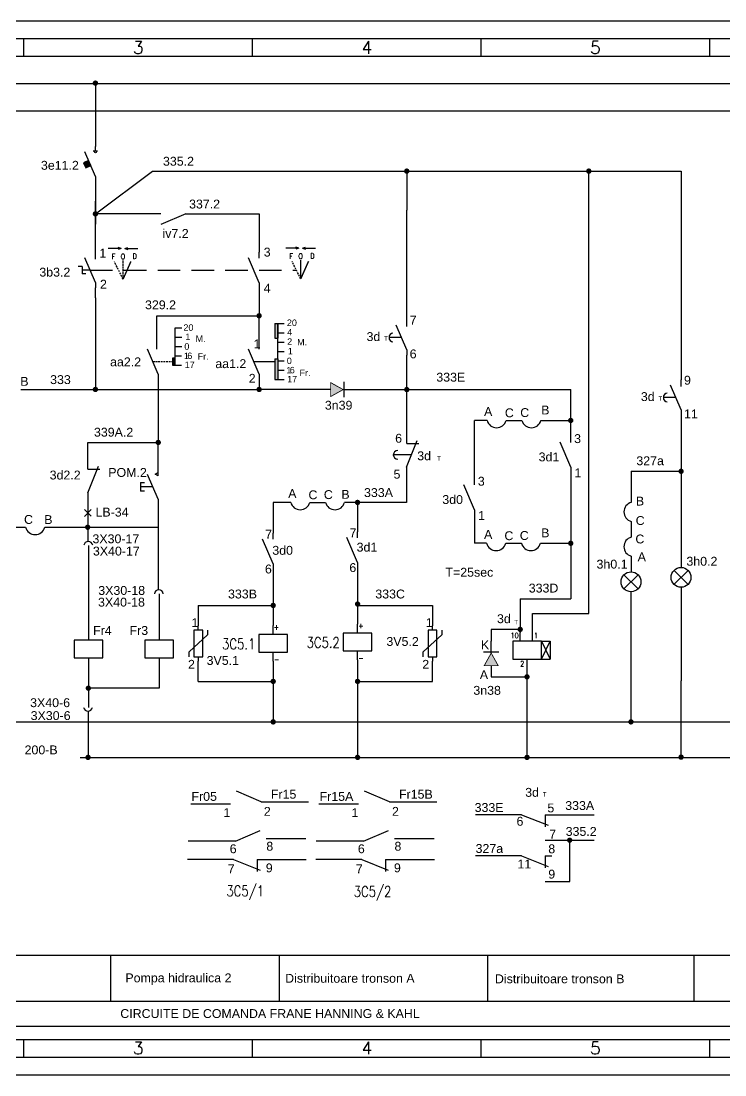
# Model space of a CAD drawing. Header units: millimetres. Extents: x 2595 to 3646, y 1354 to 1651.
# Drawn here: x 2733.3 to 2931.7, y 1354.2 to 1651.2 of the extents above; entities that cross this region are included whole.
import ezdxf
from ezdxf.enums import TextEntityAlignment as Align

# ---------------------------------------------------------------- set-up
doc = ezdxf.new("R2010")
doc.units = ezdxf.units.MM
doc.linetypes.add('DASHED', pattern=[0.75, 0.5, -0.25])
doc.linetypes.add('DASHED2', pattern=[9.525, 6.35, -3.175])
doc.styles.add('ISO', font='SIMPLEX.shx')
doc.styles.add('ROMANS', font='ROMANS.shx', dxfattribs={"width": 0.8})
doc.styles.get("Standard").update_dxf_attribs({"font": 'arial.ttf'})

# ---------------------------------------------------------------- blocks, each defined once
blk = doc.blocks.new('5A4')
at = {"color": 70}
for p, q in [((-912.14, 287), (-912.14, 292)), ((-847.71, 287), (-847.71, 292)), ((-783.28, 287), (-783.28, 292)), ((-718.85, 287), (-718.85, 292)), ((-912.14, 5), (-912.14, 10)), ((-847.71, 5), (-847.71, 10)), ((-783.28, 5), (-783.28, 10)), ((-718.85, 5), (-718.85, 10))]:
    blk.add_line(p, q, dxfattribs=at)
at = {"color": 240}
for points in [[(0, 0), (0, 297), (-1051, 297), (-1051, 0)], [(-5, 5), (-5, 292), (-1046, 292), (-1046, 5)]]:
    blk.add_lwpolyline(points, close=True, dxfattribs=at)
at = {"color": 70}
blk.add_lwpolyline([(-1041, 287), (-1041, 10), (-10, 10), (-10, 287)], close=True, dxfattribs=at)
at = {"color": 50, "style": 'ISO'}
for s, p in [('3', (-879.92, 289.55)), ('4', (-815.49, 289.55)), ('5', (-751.07, 289.55)), ('3', (-879.92, 7.55)), ('4', (-815.49, 7.55)), ('5', (-751.07, 7.55))]:
    blk.add_text(s, height=3.5, dxfattribs=at).set_placement(p, align=Align.MIDDLE)

msp = doc.modelspace()

# ---------------------------------------------------------------- hatches: boundary and pattern name
for points in [[(2805.58, 1565.98), (2804.78, 1565.98), (2804.78, 1562.81), (2804.78, 1561.86), (2805.58, 1561.86)], [(2805.58, 1565.98), (2804.78, 1565.98), (2804.78, 1562.81), (2804.78, 1561.86), (2805.58, 1561.86)], [(2776.7, 1556.22), (2775.9, 1556.22), (2775.9, 1554.17), (2776.7, 1554.17)], [(2776.7, 1556.22), (2775.9, 1556.22), (2775.9, 1554.17), (2776.7, 1554.17)], [(2805.58, 1555.99), (2804.78, 1555.99), (2804.78, 1554.43), (2804.78, 1551.09), (2804.78, 1550.14), (2805.58, 1550.14)], [(2805.58, 1555.99), (2804.78, 1555.99), (2804.78, 1554.43), (2804.78, 1551.09), (2804.78, 1550.14), (2805.58, 1550.14)]]:
    msp.add_hatch(color=1).paths.add_polyline_path(points)

# ---------------------------------------------------------------- linework, layer by layer
at = {"color": 1}
for p, q in [((2710.91, 1633.58), (2924.57, 1633.58)), ((2710.91, 1633.58), (2924.57, 1633.58)), ((2754.2, 1633.7), (2754.2, 1615.88)), ((2754.2, 1633.7), (2754.2, 1615.88)), ((2924.57, 1633.58), (2937.89, 1633.58)), ((2924.57, 1633.58), (2937.89, 1633.58)), ((2621.15, 1625.88), (2888.74, 1625.88)), ((2621.15, 1625.88), (2888.74, 1625.88)), ((2888.74, 1625.88), (2937.89, 1625.88)), ((2888.74, 1625.88), (2937.89, 1625.88)), ((2754.2, 1614.63), (2754.2, 1615.88)), ((2754.2, 1614.63), (2754.2, 1615.88)), ((2754.2, 1607.38), (2751.2, 1614.38)), ((2754.2, 1607.38), (2751.2, 1614.38)), ((2753.57, 1614.63), (2754.83, 1614.63)), ((2753.57, 1614.63), (2754.83, 1614.63)), ((2754.2, 1607.38), (2754.2, 1605.88)), ((2754.2, 1607.38), (2754.2, 1605.88)), ((2754.21, 1596.84), (2770.34, 1608.9)), ((2754.21, 1596.84), (2770.34, 1608.9)), ((2770.34, 1608.9), (2919.3, 1608.9)), ((2770.34, 1608.9), (2919.3, 1608.9)), ((2841.97, 1608.9), (2841.97, 1597.86)), ((2841.97, 1608.9), (2841.97, 1597.86)), ((2854.1, 1608.9), (2854.1, 1608.9)), ((2854.1, 1608.9), (2854.1, 1608.9)), ((2893.28, 1484.27), (2893.28, 1608.9)), ((2893.28, 1484.27), (2893.28, 1608.9)), ((2919.3, 1608.9), (2919.3, 1572.3)), ((2919.3, 1608.9), (2919.3, 1572.3)), ((2754.2, 1605.88), (2754.2, 1593.99)), ((2754.2, 1605.88), (2754.2, 1593.99)), ((2754.21, 1596.84), (2754.21, 1600.41)), ((2754.21, 1596.84), (2754.21, 1600.41)), ((2772.67, 1596.84), (2753.83, 1596.84)), ((2772.67, 1596.84), (2753.83, 1596.84)), ((2754.21, 1592.03), (2754.21, 1596.84)), ((2754.21, 1592.03), (2754.21, 1596.84)), ((2779.65, 1596.84), (2772.65, 1593.84)), ((2779.65, 1596.84), (2772.65, 1593.84)), ((2779.65, 1596.84), (2781.03, 1596.84)), ((2779.65, 1596.84), (2781.03, 1596.84)), ((2781.03, 1596.84), (2800.36, 1596.84)), ((2781.03, 1596.84), (2800.36, 1596.84)), ((2800.36, 1596.84), (2800.36, 1586.04)), ((2800.36, 1596.84), (2800.36, 1586.04)), ((2841.97, 1585.6), (2841.97, 1597.86)), ((2841.97, 1585.6), (2841.97, 1597.86)), ((2754.21, 1585.97), (2754.21, 1592.03)), ((2754.21, 1585.97), (2754.21, 1592.03)), ((2761.49, 1587.12), (2757.81, 1587.12)), ((2761.49, 1587.12), (2757.81, 1587.12)), ((2761.49, 1587.12), (2760.64, 1587.39)), ((2761.49, 1587.12), (2760.64, 1587.39)), ((2761.49, 1587.12), (2760.64, 1586.84)), ((2761.49, 1587.12), (2760.64, 1586.84)), ((2762.5, 1587.12), (2763.35, 1587.39)), ((2762.5, 1587.12), (2763.35, 1587.39)), ((2762.5, 1587.12), (2766.18, 1587.12)), ((2762.5, 1587.12), (2763.35, 1586.84)), ((2762.5, 1587.12), (2766.18, 1587.12)), ((2762.5, 1587.12), (2763.35, 1586.84)), ((2800.36, 1584.41), (2800.36, 1586.04)), ((2800.36, 1584.41), (2800.36, 1586.04)), ((2811.57, 1587.19), (2807.89, 1587.19)), ((2811.57, 1587.19), (2807.89, 1587.19)), ((2811.57, 1587.19), (2810.72, 1587.47)), ((2811.57, 1587.19), (2810.72, 1587.47)), ((2811.57, 1587.19), (2810.72, 1586.92)), ((2811.57, 1587.19), (2810.72, 1586.92)), ((2812.58, 1587.19), (2813.43, 1587.47)), ((2812.58, 1587.19), (2813.43, 1587.47)), ((2812.58, 1587.19), (2816.26, 1587.19)), ((2812.58, 1587.19), (2813.43, 1586.92)), ((2812.58, 1587.19), (2816.26, 1587.19)), ((2812.58, 1587.19), (2813.43, 1586.92)), ((2754.21, 1584.05), (2754.21, 1585.97)), ((2754.21, 1584.05), (2754.21, 1585.97)), ((2800.36, 1577.42), (2797.36, 1584.42)), ((2800.36, 1577.42), (2797.36, 1584.42)), ((2841.97, 1565.11), (2841.97, 1585.6)), ((2841.97, 1565.11), (2841.97, 1585.6)), ((2750.46, 1582.04), (2749.37, 1582.04)), ((2750.46, 1582.04), (2749.37, 1582.04)), ((2750.46, 1582.04), (2750.46, 1579.91)), ((2750.46, 1582.04), (2750.46, 1579.91)), ((2752.71, 1580.97), (2750.46, 1580.97)), ((2752.71, 1580.97), (2750.46, 1580.97)), ((2751.55, 1579.91), (2750.46, 1579.91)), ((2751.55, 1579.91), (2750.46, 1579.91)), ((2754.21, 1577.47), (2754.21, 1575.97)), ((2754.21, 1577.47), (2754.21, 1575.97)), ((2800.36, 1577.42), (2800.36, 1576.04)), ((2800.36, 1577.42), (2800.36, 1576.04)), ((2754.21, 1573.16), (2754.21, 1575.97)), ((2754.21, 1573.16), (2754.21, 1575.97)), ((2800.36, 1576.04), (2800.36, 1568.13)), ((2800.36, 1576.04), (2800.36, 1568.13)), ((2754.21, 1573.16), (2754.21, 1547.37)), ((2754.21, 1573.16), (2754.21, 1547.37)), ((2919.3, 1572.3), (2919.3, 1571.43)), ((2919.3, 1572.3), (2919.3, 1571.43)), ((2919.3, 1571.43), (2919.3, 1550.12)), ((2919.3, 1571.43), (2919.3, 1550.12)), ((2771.48, 1558.71), (2771.48, 1568.16)), ((2771.48, 1568.16), (2800.73, 1568.16)), ((2771.48, 1558.71), (2771.48, 1568.16)), ((2771.48, 1568.16), (2800.73, 1568.16)), ((2800.36, 1558.69), (2800.36, 1568.13)), ((2800.36, 1558.69), (2800.36, 1568.13)), ((2804.78, 1565.98), (2804.78, 1562.81)), ((2804.78, 1565.98), (2807.38, 1565.98)), ((2804.78, 1565.98), (2804.78, 1562.81)), ((2804.78, 1565.98), (2807.38, 1565.98)), ((2805.58, 1565.98), (2805.58, 1561.86)), ((2805.58, 1555.99), (2805.58, 1565.98)), ((2805.58, 1565.98), (2805.58, 1561.86)), ((2805.58, 1555.99), (2805.58, 1565.98)), ((2776.7, 1554.17), (2776.7, 1564.73)), ((2776.7, 1564.73), (2778.55, 1564.73)), ((2776.7, 1554.17), (2776.7, 1564.73)), ((2776.7, 1564.73), (2778.55, 1564.73)), ((2804.78, 1562.81), (2804.78, 1561.86)), ((2804.78, 1562.81), (2804.78, 1561.86)), ((2805.58, 1563.34), (2807.38, 1563.34)), ((2805.58, 1563.34), (2807.38, 1563.34)), ((2776.76, 1562.09), (2778.55, 1562.09)), ((2776.76, 1562.09), (2778.55, 1562.09)), ((2804.78, 1561.86), (2805.58, 1561.86)), ((2804.78, 1561.86), (2805.58, 1561.86)), ((2805.64, 1560.7), (2807.43, 1560.7)), ((2805.64, 1560.7), (2807.43, 1560.7)), ((2840.47, 1562.03), (2836.97, 1562.03)), ((2840.47, 1562.03), (2836.97, 1562.03)), ((2771.91, 1551.72), (2768.91, 1558.72)), ((2771.91, 1551.72), (2768.91, 1558.72)), ((2776.7, 1556.81), (2778.5, 1556.81)), ((2776.7, 1556.81), (2778.5, 1556.81)), ((2800.36, 1551.71), (2797.36, 1558.71)), ((2800.36, 1551.71), (2797.36, 1558.71)), ((2805.64, 1558.06), (2807.43, 1558.06)), ((2805.64, 1558.06), (2807.43, 1558.06)), ((2841.97, 1558.53), (2841.97, 1557.03)), ((2841.97, 1558.53), (2841.97, 1557.03)), ((2841.97, 1552.32), (2841.97, 1557.03)), ((2841.97, 1552.32), (2841.97, 1557.03)), ((2776.7, 1556.22), (2775.9, 1556.22)), ((2775.9, 1556.22), (2775.9, 1554.17)), ((2776.7, 1556.22), (2775.9, 1556.22)), ((2775.9, 1556.22), (2775.9, 1554.17)), ((2775.9, 1554.17), (2778.5, 1554.17)), ((2775.9, 1554.17), (2778.5, 1554.17)), ((2804.78, 1555.99), (2805.58, 1555.99)), ((2804.78, 1555.99), (2804.78, 1554.43)), ((2804.78, 1555.99), (2805.58, 1555.99)), ((2804.78, 1555.99), (2804.78, 1554.43)), ((2804.78, 1554.43), (2804.78, 1551.09)), ((2804.78, 1554.43), (2804.78, 1551.09)), ((2805.58, 1555.99), (2805.58, 1550.14)), ((2805.58, 1555.99), (2805.58, 1550.14)), ((2771.91, 1551.72), (2771.91, 1547.37)), ((2771.91, 1551.72), (2771.91, 1547.37)), ((2800.36, 1551.71), (2800.36, 1547)), ((2800.36, 1551.71), (2800.36, 1547)), ((2804.78, 1551.09), (2804.78, 1550.14)), ((2804.78, 1551.09), (2804.78, 1550.14)), ((2805.58, 1552.78), (2807.38, 1552.78)), ((2805.58, 1552.78), (2807.38, 1552.78)), ((2841.95, 1532.11), (2841.97, 1552.32)), ((2841.95, 1532.11), (2841.97, 1552.32)), ((2733.19, 1547.37), (2800.36, 1547.37)), ((2733.19, 1547.37), (2800.36, 1547.37)), ((2771.91, 1547.37), (2771.91, 1532.43)), ((2771.91, 1547.37), (2771.91, 1532.43)), ((2816.5, 1547.37), (2800.36, 1547.37)), ((2816.5, 1547.37), (2800.36, 1547.37)), ((2804.78, 1550.14), (2807.43, 1550.14)), ((2804.78, 1550.14), (2807.43, 1550.14)), ((2820.51, 1547.37), (2816.5, 1547.37)), ((2820.51, 1547.37), (2816.5, 1547.37)), ((2841.97, 1547.33), (2841.97, 1547.75)), ((2841.97, 1547.33), (2841.97, 1547.75)), ((2919.3, 1548.2), (2919.3, 1550.12)), ((2919.3, 1548.2), (2919.3, 1550.12)), ((2824.14, 1547.33), (2841.97, 1547.33)), ((2824.14, 1547.33), (2841.97, 1547.33)), ((2841.97, 1547.33), (2888.18, 1547.33)), ((2841.97, 1547.33), (2888.18, 1547.33)), ((2888.18, 1534.1), (2888.18, 1547.33)), ((2888.18, 1534.1), (2888.18, 1547.33)), ((2917.8, 1545.12), (2914.3, 1545.12)), ((2917.8, 1545.12), (2914.3, 1545.12)), ((2919.3, 1541.62), (2919.3, 1522.66)), ((2919.3, 1541.62), (2919.3, 1522.66)), ((2861.04, 1525.55), (2861.04, 1538.64)), ((2864.6, 1538.64), (2861.04, 1538.64)), ((2861.04, 1525.55), (2861.04, 1538.64)), ((2864.6, 1538.64), (2861.04, 1538.64)), ((2869.99, 1538.63), (2874.4, 1538.63)), ((2869.99, 1538.63), (2874.4, 1538.63)), ((2872.95, 1538.64), (2872.98, 1538.64)), ((2872.95, 1538.64), (2872.98, 1538.64)), ((2879.79, 1538.63), (2888.18, 1538.63)), ((2879.79, 1538.63), (2888.18, 1538.63)), ((2771.91, 1523.01), (2771.91, 1532.81)), ((2771.91, 1523.01), (2771.91, 1532.81)), ((2841.93, 1525.45), (2844.93, 1532.95)), ((2841.93, 1525.45), (2844.93, 1532.95)), ((2888.18, 1532.46), (2888.18, 1534.1)), ((2888.18, 1532.46), (2888.18, 1534.1)), ((2752.03, 1524.93), (2752.03, 1532.43)), ((2752.03, 1532.43), (2771.91, 1532.43)), ((2752.03, 1524.93), (2752.03, 1532.43)), ((2752.03, 1532.43), (2771.91, 1532.43)), ((2888.18, 1525.48), (2885.18, 1532.48)), ((2888.18, 1525.48), (2885.18, 1532.48)), ((2843.33, 1528.95), (2838.18, 1528.95)), ((2843.33, 1528.95), (2838.18, 1528.95)), ((2752.03, 1518.27), (2755.03, 1525.77)), ((2752.03, 1518.27), (2755.03, 1525.77)), ((2771.05, 1523.51), (2771.91, 1524.01)), ((2771.05, 1523.51), (2771.91, 1524.01)), ((2841.93, 1525.45), (2841.93, 1523.95)), ((2841.93, 1525.45), (2841.93, 1523.95)), ((2841.93, 1523.95), (2841.93, 1515.53)), ((2841.93, 1523.95), (2841.93, 1515.53)), ((2861.04, 1522.09), (2861.04, 1525.55)), ((2861.04, 1522.09), (2861.04, 1525.55)), ((2888.18, 1525.48), (2888.18, 1524.1)), ((2888.18, 1525.48), (2888.18, 1524.1)), ((2888.18, 1524.1), (2888.18, 1488.39)), ((2888.18, 1524.1), (2888.18, 1488.39)), ((2905.25, 1524.3), (2905.25, 1515.55)), ((2905.25, 1524.3), (2919.3, 1524.3)), ((2905.25, 1524.3), (2905.25, 1515.55)), ((2905.25, 1524.3), (2919.3, 1524.3)), ((2766.92, 1521.18), (2766.92, 1518.68)), ((2766.92, 1521.18), (2768.01, 1521.18)), ((2766.92, 1521.18), (2766.92, 1518.68)), ((2766.92, 1521.18), (2768.01, 1521.18)), ((2771.91, 1523.01), (2771.05, 1523.51)), ((2771.91, 1523.01), (2771.05, 1523.51)), ((2861.04, 1520.46), (2861.04, 1522.09)), ((2861.04, 1520.46), (2861.04, 1522.09)), ((2919.3, 1522.66), (2919.3, 1497.21)), ((2919.3, 1522.66), (2919.3, 1497.21)), ((2752.03, 1518.27), (2752.03, 1516.77)), ((2752.03, 1518.27), (2752.03, 1516.77)), ((2770.42, 1519.93), (2766.92, 1519.93)), ((2770.42, 1519.93), (2766.92, 1519.93)), ((2768.01, 1518.68), (2766.92, 1518.68)), ((2768.01, 1518.68), (2766.92, 1518.68)), ((2861.04, 1513.47), (2858.04, 1520.47)), ((2861.04, 1513.47), (2858.04, 1520.47)), ((2752.03, 1516.77), (2752.03, 1508.54)), ((2752.03, 1516.77), (2752.03, 1508.54)), ((2771.92, 1516.43), (2771.93, 1508.52)), ((2771.92, 1516.43), (2771.93, 1508.52)), ((2804.29, 1515.53), (2804.29, 1506.83)), ((2809.25, 1515.53), (2804.29, 1515.53)), ((2804.29, 1515.53), (2804.29, 1506.83)), ((2809.25, 1515.53), (2804.29, 1515.53)), ((2814.63, 1515.53), (2819.04, 1515.53)), ((2814.63, 1515.53), (2819.04, 1515.53)), ((2817.59, 1515.53), (2817.62, 1515.53)), ((2817.59, 1515.53), (2817.62, 1515.53)), ((2841.93, 1515.53), (2824.43, 1515.53)), ((2841.93, 1515.53), (2824.43, 1515.53)), ((2828.08, 1515.53), (2828.08, 1507.22)), ((2828.08, 1515.53), (2828.08, 1507.22)), ((2752.98, 1513.57), (2751.1, 1511.61)), ((2752.98, 1513.57), (2751.1, 1511.61)), ((2753.01, 1511.63), (2751.17, 1513.55)), ((2753.01, 1511.63), (2751.17, 1513.55)), ((2861.04, 1513.47), (2861.04, 1512.09)), ((2861.04, 1513.47), (2861.04, 1512.09)), ((2861.04, 1512.09), (2861.04, 1508.13)), ((2861.04, 1512.09), (2861.04, 1508.13)), ((2905.25, 1510.16), (2905.25, 1505.76)), ((2905.25, 1510.16), (2905.25, 1505.76)), ((2730.12, 1508.52), (2734.53, 1508.52)), ((2730.12, 1508.52), (2734.53, 1508.52)), ((2739.92, 1508.52), (2742.1, 1508.52)), ((2739.92, 1508.52), (2742.1, 1508.52)), ((2742.1, 1508.52), (2752.03, 1508.52)), ((2742.1, 1508.52), (2752.03, 1508.52)), ((2752.03, 1508.52), (2752.03, 1504.52)), ((2752.03, 1508.52), (2771.93, 1508.52)), ((2752.03, 1508.52), (2752.03, 1504.52)), ((2752.03, 1508.52), (2771.93, 1508.52)), ((2771.93, 1508.52), (2771.93, 1490.89)), ((2771.93, 1508.52), (2771.93, 1490.89)), ((2804.29, 1505.2), (2804.29, 1506.83)), ((2804.29, 1505.2), (2804.29, 1506.83)), ((2828.08, 1505.59), (2828.08, 1507.22)), ((2828.08, 1505.59), (2828.08, 1507.22)), ((2861.04, 1508.13), (2861.04, 1504.01)), ((2861.04, 1508.13), (2861.04, 1504.01)), ((2752.24, 1503.43), (2752.24, 1476.71)), ((2752.24, 1503.43), (2752.24, 1476.71)), ((2804.29, 1498.21), (2801.29, 1505.21)), ((2804.29, 1498.21), (2801.29, 1505.21)), ((2828.08, 1498.61), (2825.08, 1505.61)), ((2828.08, 1498.61), (2825.08, 1505.61)), ((2864.48, 1504.01), (2861.04, 1504.01)), ((2864.48, 1504.01), (2861.04, 1504.01)), ((2869.86, 1504.01), (2874.27, 1504.01)), ((2869.86, 1504.01), (2874.27, 1504.01)), ((2872.82, 1504.01), (2872.85, 1504.01)), ((2872.82, 1504.01), (2872.85, 1504.01)), ((2879.66, 1504.01), (2888.18, 1504.01)), ((2879.66, 1504.01), (2888.18, 1504.01)), ((2905.25, 1500.37), (2905.25, 1495.96)), ((2905.25, 1500.37), (2905.25, 1495.96)), ((2804.29, 1498.21), (2804.29, 1496.83)), ((2804.29, 1498.21), (2804.29, 1496.83)), ((2828.08, 1498.61), (2828.08, 1497.23)), ((2828.08, 1498.61), (2828.08, 1497.23)), ((2828.08, 1497.23), (2828.08, 1491.05)), ((2828.08, 1497.23), (2828.08, 1491.05)), ((2804.29, 1496.83), (2804.29, 1491.05)), ((2804.29, 1496.83), (2804.29, 1491.05)), ((2907.16, 1491.18), (2903.2, 1495.14)), ((2907.16, 1491.18), (2903.2, 1495.14)), ((2907.16, 1495.13), (2903.2, 1491.18)), ((2907.16, 1495.13), (2903.2, 1491.18)), ((2921.26, 1496.39), (2917.29, 1492.43)), ((2921.26, 1496.39), (2917.29, 1492.43)), ((2921.25, 1492.43), (2917.3, 1496.39)), ((2921.25, 1492.43), (2917.3, 1496.39)), ((2804.29, 1491.05), (2804.29, 1486.87)), ((2804.29, 1491.05), (2804.29, 1486.87)), ((2828.08, 1491.05), (2828.08, 1487.26)), ((2828.08, 1491.05), (2828.08, 1487.26)), ((2919.27, 1491.61), (2919.27, 1489.41)), ((2919.27, 1491.61), (2919.27, 1489.41)), ((2772.14, 1489.81), (2772.14, 1485.08)), ((2772.14, 1489.81), (2772.14, 1485.08)), ((2873.94, 1488.39), (2873.94, 1478.9)), ((2873.94, 1488.39), (2888.18, 1488.39)), ((2873.94, 1488.39), (2873.94, 1478.9)), ((2873.94, 1488.39), (2888.18, 1488.39)), ((2905.11, 1490.36), (2905.11, 1453.68)), ((2905.11, 1490.36), (2905.11, 1453.68)), ((2919.27, 1489.41), (2919.27, 1465.27)), ((2919.27, 1489.41), (2919.27, 1465.27)), ((2772.14, 1485.07), (2772.14, 1476.71)), ((2772.14, 1485.07), (2772.14, 1476.71)), ((2783.19, 1486.5), (2804.31, 1486.5)), ((2783.19, 1486.5), (2783.19, 1480.79)), ((2783.19, 1486.5), (2804.31, 1486.5)), ((2783.19, 1486.5), (2783.19, 1480.79)), ((2804.31, 1486.52), (2804.31, 1480.82)), ((2804.31, 1486.52), (2804.31, 1480.82)), ((2828.11, 1486.91), (2828.11, 1481.21)), ((2828.11, 1486.91), (2828.11, 1481.21)), ((2828.11, 1486.5), (2849.22, 1486.5)), ((2828.11, 1486.5), (2849.22, 1486.5)), ((2849.22, 1486.5), (2849.22, 1480.79)), ((2849.22, 1486.5), (2849.22, 1480.79)), ((2877.44, 1476.4), (2877.44, 1484.27)), ((2877.44, 1484.27), (2893.28, 1484.27)), ((2877.44, 1476.4), (2877.44, 1484.27)), ((2877.44, 1484.27), (2893.28, 1484.27)), ((2783.19, 1479.54), (2783.19, 1480.79)), ((2783.19, 1479.54), (2783.19, 1480.79)), ((2785.79, 1479.53), (2785.79, 1478.18)), ((2785.79, 1479.53), (2785.79, 1478.18)), ((2804.31, 1478.32), (2804.31, 1480.82)), ((2804.31, 1478.32), (2804.31, 1480.82)), ((2828.11, 1478.71), (2828.11, 1481.21)), ((2828.11, 1478.71), (2828.11, 1481.21)), ((2849.22, 1479.54), (2849.22, 1480.79)), ((2849.22, 1479.54), (2849.22, 1480.79)), ((2851.82, 1479.53), (2851.82, 1478.18)), ((2851.82, 1479.53), (2851.82, 1478.18)), ((2865.77, 1479.75), (2865.77, 1476.39)), ((2873.94, 1479.75), (2865.77, 1479.75)), ((2865.77, 1479.75), (2865.77, 1476.39)), ((2873.94, 1479.75), (2865.77, 1479.75)), ((2785.79, 1478.18), (2780.6, 1473.41)), ((2785.79, 1478.18), (2780.6, 1473.41)), ((2851.82, 1478.18), (2846.63, 1473.41)), ((2851.82, 1478.18), (2846.63, 1473.41)), ((2865.77, 1473.17), (2865.77, 1476.39)), ((2865.77, 1473.17), (2865.77, 1476.39)), ((2873.94, 1476.4), (2873.94, 1478.9)), ((2873.94, 1476.4), (2873.94, 1478.9)), ((2879.92, 1476.4), (2882.38, 1476.4)), ((2879.92, 1476.4), (2882.38, 1476.4)), ((2780.6, 1472.05), (2780.6, 1473.41)), ((2780.6, 1472.05), (2780.6, 1473.41)), ((2804.31, 1470.81), (2804.31, 1473.32)), ((2804.31, 1470.81), (2804.31, 1473.32)), ((2828.11, 1471.21), (2828.11, 1473.71)), ((2828.11, 1471.21), (2828.11, 1473.71)), ((2846.63, 1472.05), (2846.63, 1473.41)), ((2846.63, 1472.05), (2846.63, 1473.41)), ((2752.22, 1471.71), (2752.22, 1459.59)), ((2752.22, 1471.71), (2752.22, 1459.59)), ((2772.14, 1471.71), (2772.14, 1463.17)), ((2772.14, 1471.71), (2772.14, 1463.17)), ((2783.19, 1472.04), (2783.19, 1470.8)), ((2783.19, 1472.04), (2783.19, 1470.8)), ((2783.19, 1465.09), (2783.19, 1470.79)), ((2783.19, 1465.09), (2783.19, 1470.79)), ((2804.31, 1470.81), (2804.31, 1465.09)), ((2804.31, 1470.81), (2804.31, 1465.09)), ((2828.11, 1471.21), (2828.11, 1465.46)), ((2828.11, 1471.21), (2828.11, 1465.46)), ((2849.22, 1472.04), (2849.22, 1470.8)), ((2849.22, 1472.04), (2849.22, 1470.8)), ((2849.22, 1465.09), (2849.22, 1470.79)), ((2849.22, 1465.09), (2849.22, 1470.79)), ((2875.87, 1443.68), (2875.87, 1471.4)), ((2875.87, 1443.68), (2875.87, 1471.4)), ((2879.92, 1471.4), (2882.38, 1471.4)), ((2879.92, 1471.4), (2882.38, 1471.4)), ((2865.77, 1469.5), (2865.77, 1466.39)), ((2865.77, 1469.5), (2865.77, 1466.39)), ((2783.19, 1465.09), (2804.31, 1465.09)), ((2783.19, 1465.09), (2804.31, 1465.09)), ((2804.31, 1465.09), (2804.31, 1453.68)), ((2804.31, 1465.09), (2804.31, 1453.68)), ((2828.11, 1465.09), (2849.22, 1465.09)), ((2828.11, 1465.09), (2849.22, 1465.09)), ((2828.11, 1464.71), (2828.11, 1443.68)), ((2828.11, 1464.71), (2828.11, 1443.68)), ((2865.77, 1466.39), (2875.87, 1466.39)), ((2865.77, 1466.39), (2875.87, 1466.39)), ((2919.3, 1443.68), (2919.27, 1465.27)), ((2919.3, 1443.68), (2919.27, 1465.27)), ((2752.22, 1463.94), (2752.22, 1463.57)), ((2752.22, 1463.94), (2752.22, 1463.57)), ((2772.14, 1463.17), (2752.22, 1463.17)), ((2772.14, 1463.17), (2752.22, 1463.17)), ((2752.22, 1461.48), (2752.22, 1457.71)), ((2752.22, 1461.48), (2752.22, 1457.71)), ((2752.12, 1456.68), (2752.12, 1452.94)), ((2752.12, 1456.68), (2752.12, 1452.94)), ((2692.24, 1453.68), (2937.89, 1453.68)), ((2692.24, 1453.68), (2937.89, 1453.68)), ((2752.12, 1452.94), (2752.12, 1443.68)), ((2752.12, 1452.94), (2752.12, 1443.68)), ((2749.93, 1443.68), (2804.31, 1443.68)), ((2749.93, 1443.68), (2804.31, 1443.68)), ((2804.31, 1443.68), (2937.89, 1443.68)), ((2804.31, 1443.68), (2937.89, 1443.68)), ((2800.95, 1431.19), (2793.95, 1434.19)), ((2800.95, 1431.19), (2793.95, 1434.19)), ((2837.06, 1431.19), (2830.06, 1434.19)), ((2837.06, 1431.19), (2830.06, 1434.19)), ((2790.61, 1430.45), (2781.09, 1430.45)), ((2790.61, 1430.45), (2781.09, 1430.45)), ((2792.24, 1430.45), (2790.61, 1430.45)), ((2792.24, 1430.45), (2790.61, 1430.45)), ((2800.95, 1431.19), (2802.33, 1431.19)), ((2800.95, 1431.19), (2802.33, 1431.19)), ((2802.33, 1431.19), (2814.31, 1431.19)), ((2802.33, 1431.19), (2814.31, 1431.19)), ((2826.72, 1430.45), (2817.2, 1430.45)), ((2826.72, 1430.45), (2817.2, 1430.45)), ((2828.36, 1430.45), (2826.72, 1430.45)), ((2828.36, 1430.45), (2826.72, 1430.45)), ((2837.06, 1431.19), (2838.44, 1431.19)), ((2837.06, 1431.19), (2838.44, 1431.19)), ((2838.44, 1431.19), (2850.42, 1431.19)), ((2838.44, 1431.19), (2850.42, 1431.19)), ((2872.85, 1427.53), (2861.36, 1427.53)), ((2872.85, 1427.53), (2861.36, 1427.53)), ((2874.35, 1427.53), (2872.85, 1427.53)), ((2874.35, 1427.53), (2872.85, 1427.53)), ((2874.35, 1427.53), (2881.85, 1424.53)), ((2874.35, 1427.53), (2881.85, 1424.53)), ((2881.01, 1427.53), (2882.85, 1427.53)), ((2881.01, 1427.53), (2882.85, 1427.53)), ((2882.85, 1427.53), (2894.83, 1427.53)), ((2882.85, 1427.53), (2894.83, 1427.53)), ((2793.68, 1420.06), (2800.68, 1423.06)), ((2793.68, 1420.06), (2800.68, 1423.06)), ((2829.79, 1420.06), (2836.79, 1423.06)), ((2829.79, 1420.06), (2836.79, 1423.06)), ((2792.3, 1420.06), (2780.32, 1420.06)), ((2792.3, 1420.06), (2780.32, 1420.06)), ((2793.68, 1420.06), (2792.3, 1420.06)), ((2793.68, 1420.06), (2792.3, 1420.06)), ((2802.38, 1420.79), (2804.02, 1420.79)), ((2802.38, 1420.79), (2804.02, 1420.79)), ((2804.02, 1420.79), (2813.54, 1420.79)), ((2804.02, 1420.79), (2813.54, 1420.79)), ((2828.41, 1420.06), (2816.43, 1420.06)), ((2828.41, 1420.06), (2816.43, 1420.06)), ((2829.79, 1420.06), (2828.41, 1420.06)), ((2829.79, 1420.06), (2828.41, 1420.06)), ((2838.5, 1420.79), (2840.13, 1420.79)), ((2838.5, 1420.79), (2840.13, 1420.79)), ((2840.13, 1420.79), (2849.65, 1420.79)), ((2840.13, 1420.79), (2849.65, 1420.79)), ((2880.95, 1420.33), (2894.83, 1420.33)), ((2880.95, 1420.33), (2894.83, 1420.33)), ((2887.89, 1408.72), (2887.89, 1420.33)), ((2887.89, 1408.72), (2887.89, 1420.33)), ((2791.66, 1414.92), (2780.17, 1414.92)), ((2791.66, 1414.92), (2780.17, 1414.92)), ((2793.16, 1414.92), (2791.66, 1414.92)), ((2793.16, 1414.92), (2791.66, 1414.92)), ((2793.16, 1414.92), (2800.66, 1411.92)), ((2793.16, 1414.92), (2800.66, 1411.92)), ((2799.82, 1414.92), (2801.66, 1414.92)), ((2799.82, 1414.92), (2801.66, 1414.92)), ((2801.66, 1414.92), (2813.64, 1414.92)), ((2801.66, 1414.92), (2813.64, 1414.92)), ((2827.77, 1414.92), (2816.29, 1414.92)), ((2827.77, 1414.92), (2816.29, 1414.92)), ((2829.27, 1414.92), (2827.77, 1414.92)), ((2829.27, 1414.92), (2827.77, 1414.92)), ((2829.27, 1414.92), (2836.77, 1411.92)), ((2829.27, 1414.92), (2836.77, 1411.92)), ((2835.93, 1414.92), (2837.77, 1414.92)), ((2835.93, 1414.92), (2837.77, 1414.92)), ((2837.77, 1414.92), (2849.75, 1414.92)), ((2837.77, 1414.92), (2849.75, 1414.92)), ((2872.85, 1415.93), (2861.36, 1415.93)), ((2872.85, 1415.93), (2861.36, 1415.93)), ((2874.35, 1415.93), (2872.85, 1415.93)), ((2874.35, 1415.93), (2872.85, 1415.93)), ((2874.35, 1415.93), (2881.85, 1412.93)), ((2874.35, 1415.93), (2881.85, 1412.93)), ((2881.01, 1415.93), (2882.85, 1415.93)), ((2881.01, 1415.93), (2882.85, 1415.93)), ((2880.95, 1408.72), (2887.89, 1408.72)), ((2880.95, 1408.72), (2887.89, 1408.72)), ((2661.7, 1387.95), (3281.37, 1387.95)), ((2661.7, 1387.95), (3281.37, 1387.95)), ((2758.46, 1387.95), (2758.46, 1374.95)), ((2758.46, 1387.95), (2758.46, 1374.95)), ((2806.01, 1387.95), (2806.01, 1374.95)), ((2806.01, 1387.95), (2806.01, 1374.95)), ((2864.68, 1387.95), (2864.68, 1374.95)), ((2864.68, 1387.95), (2864.68, 1374.95)), ((2922.87, 1387.95), (2922.87, 1374.95)), ((2922.87, 1387.95), (2922.87, 1374.95)), ((2661.7, 1374.95), (3231.6, 1374.95)), ((2661.7, 1374.95), (3231.6, 1374.95)), ((2661.7, 1367.95), (3281.37, 1367.95)), ((2661.7, 1367.95), (3281.37, 1367.95))]:
    msp.add_line(p, q, dxfattribs=at)
at = {"color": 1, "linetype": 'DASHED'}
for p, q in [((2762.01, 1578.48), (2759.57, 1583.32)), ((2762.01, 1578.48), (2759.57, 1583.32)), ((2762.01, 1578.48), (2762.01, 1583.77)), ((2762.01, 1578.48), (2762.01, 1583.77)), ((2812.09, 1578.56), (2809.65, 1583.4)), ((2812.09, 1578.56), (2809.65, 1583.4)), ((2770.41, 1555.22), (2776.33, 1555.22)), ((2770.41, 1555.22), (2776.33, 1555.22))]:
    msp.add_line(p, q, dxfattribs=at)
at = {"color": 1, "linetype": 'DASHED2'}
for p, q in [((2752.71, 1580.97), (2810.87, 1580.97)), ((2752.71, 1580.97), (2810.87, 1580.97)), ((2798.86, 1555.21), (2804.78, 1555.21)), ((2798.86, 1555.21), (2804.78, 1555.21))]:
    msp.add_line(p, q, dxfattribs=at)
at = {"color": 3}
for p, q in [((2776.76, 1559.45), (2778.55, 1559.45)), ((2776.76, 1559.45), (2778.55, 1559.45)), ((2805.64, 1555.42), (2807.43, 1555.42)), ((2805.64, 1555.42), (2807.43, 1555.42))]:
    msp.add_line(p, q, dxfattribs=at)
at = {"color": 1, "const_width": 0.75}
for points in [[(2753.83, 1633.7, 1), (2754.58, 1633.7, 1)], [(2753.83, 1633.7, 1), (2754.58, 1633.7, 1)], [(2841.59, 1608.9, 1), (2842.34, 1608.9, 1)], [(2841.59, 1608.9, 1), (2842.34, 1608.9, 1)], [(2892.91, 1608.9, 1), (2893.66, 1608.9, 1)], [(2892.91, 1608.9, 1), (2893.66, 1608.9, 1)], [(2753.83, 1596.84, 1), (2754.58, 1596.84, 1)], [(2753.83, 1596.84, 1), (2754.58, 1596.84, 1)], [(2799.98, 1568.14, 1), (2800.73, 1568.14, 1)], [(2799.98, 1568.14, 1), (2800.73, 1568.14, 1)], [(2753.83, 1547.37, 1), (2754.58, 1547.37, 1)], [(2753.83, 1547.37, 1), (2754.58, 1547.37, 1)], [(2799.98, 1547.37, 1), (2800.73, 1547.37, 1)], [(2799.98, 1547.37, 1), (2800.73, 1547.37, 1)], [(2841.59, 1547.33, 1), (2842.34, 1547.33, 1)], [(2841.59, 1547.33, 1), (2842.34, 1547.33, 1)], [(2887.81, 1538.63, 1), (2888.56, 1538.63, 1)], [(2887.81, 1538.63, 1), (2888.56, 1538.63, 1)], [(2771.54, 1532.43, 1), (2772.29, 1532.43, 1)], [(2771.54, 1532.43, 1), (2772.29, 1532.43, 1)], [(2918.92, 1524.3, 1), (2919.67, 1524.3, 1)], [(2918.92, 1524.3, 1), (2919.67, 1524.3, 1)], [(2827.71, 1515.53, 1), (2828.46, 1515.53, 1)], [(2827.71, 1515.53, 1), (2828.46, 1515.53, 1)], [(2751.65, 1508.54, 1), (2752.4, 1508.54, 1)], [(2751.65, 1508.54, 1), (2752.4, 1508.54, 1)], [(2887.81, 1504.01, 1), (2888.56, 1504.01, 1)], [(2887.81, 1504.01, 1), (2888.56, 1504.01, 1)], [(2803.94, 1486.5, 1), (2804.69, 1486.5, 1)], [(2803.94, 1486.5, 1), (2804.69, 1486.5, 1)], [(2827.73, 1486.89, 1), (2828.48, 1486.89, 1)], [(2827.73, 1486.89, 1), (2828.48, 1486.89, 1)], [(2873.57, 1479.75, 1), (2874.32, 1479.75, 1)], [(2873.57, 1479.75, 1), (2874.32, 1479.75, 1)], [(2803.94, 1465.09, -1), (2804.69, 1465.09, -1)], [(2803.94, 1465.09, -1), (2804.69, 1465.09, -1)], [(2827.73, 1465.09, 1), (2828.48, 1465.09, 1)], [(2827.73, 1465.09, 1), (2828.48, 1465.09, 1)], [(2875.49, 1466.39, 1), (2876.24, 1466.39, 1)], [(2875.49, 1466.39, 1), (2876.24, 1466.39, 1)], [(2751.84, 1463.17, 1), (2752.59, 1463.17, 1)], [(2751.84, 1463.17, 1), (2752.59, 1463.17, 1)], [(2803.94, 1453.68, 1), (2804.69, 1453.68, 1)], [(2803.94, 1453.68, 1), (2804.69, 1453.68, 1)], [(2904.79, 1453.68, 1), (2905.54, 1453.68, 1)], [(2904.79, 1453.68, 1), (2905.54, 1453.68, 1)], [(2751.75, 1443.68, 1), (2752.5, 1443.68, 1)], [(2751.75, 1443.68, 1), (2752.5, 1443.68, 1)], [(2827.73, 1443.68, 1), (2828.48, 1443.68, 1)], [(2827.73, 1443.68, 1), (2828.48, 1443.68, 1)], [(2875.49, 1443.68, 1), (2876.24, 1443.68, 1)], [(2875.49, 1443.68, 1), (2876.24, 1443.68, 1)], [(2918.92, 1443.74, 1), (2919.67, 1443.74, 1)], [(2918.92, 1443.74, 1), (2919.67, 1443.74, 1)], [(2887.51, 1420.33, 1), (2888.26, 1420.33, 1)], [(2887.51, 1420.33, 1), (2888.26, 1420.33, 1)]]:
    msp.add_lwpolyline(points, format="xyb", close=True, dxfattribs=at)
at = {"color": 1, "flags": 128}
for points in [[(2752.89, 1610.49), (2752.25, 1611.9), (2750.84, 1611.27), (2751.47, 1609.86)], [(2752.89, 1610.49), (2752.25, 1611.9), (2750.84, 1611.27), (2751.47, 1609.86)], [(2784.44, 1472.04), (2784.44, 1479.54), (2781.94, 1479.54), (2781.94, 1472.04)], [(2784.44, 1472.04), (2784.44, 1479.54), (2781.94, 1479.54), (2781.94, 1472.04)], [(2850.47, 1472.04), (2850.47, 1479.54), (2847.97, 1479.54), (2847.97, 1472.04)], [(2850.47, 1472.04), (2850.47, 1479.54), (2847.97, 1479.54), (2847.97, 1472.04)], [(2756.29, 1471.71), (2756.29, 1476.71), (2748.19, 1476.71), (2748.19, 1471.71)], [(2756.29, 1471.71), (2756.29, 1476.71), (2748.19, 1476.71), (2748.19, 1471.71)], [(2776.19, 1471.71), (2776.19, 1476.71), (2768.09, 1476.71), (2768.09, 1471.71)], [(2776.19, 1471.71), (2776.19, 1476.71), (2768.09, 1476.71), (2768.09, 1471.71)], [(2808.36, 1473.32), (2808.36, 1478.32), (2800.26, 1478.32), (2800.26, 1473.32)], [(2808.36, 1473.32), (2808.36, 1478.32), (2800.26, 1478.32), (2800.26, 1473.32)], [(2832.16, 1473.71), (2832.16, 1478.71), (2824.06, 1478.71), (2824.06, 1473.71)], [(2832.16, 1473.71), (2832.16, 1478.71), (2824.06, 1478.71), (2824.06, 1473.71)], [(2871.82, 1476.4), (2871.82, 1471.4), (2879.92, 1471.4), (2879.92, 1476.4)], [(2871.82, 1476.4), (2871.82, 1471.4), (2879.92, 1471.4), (2879.92, 1476.4)]]:
    msp.add_lwpolyline(points, close=True, dxfattribs=at)
for points in [[(2754.21, 1577.47), (2751.21, 1584.47)], [(2754.21, 1577.47), (2751.21, 1584.47)], [(2841.97, 1558.53), (2838.97, 1565.53)], [(2841.97, 1558.53), (2838.97, 1565.53)], [(2824.26, 1549.5), (2824.26, 1545.17)], [(2824.26, 1549.5), (2824.26, 1545.17)], [(2919.3, 1541.62), (2916.3, 1548.62)], [(2919.3, 1541.62), (2916.3, 1548.62)], [(2841.95, 1532.11), (2845.34, 1532.11)], [(2841.95, 1532.11), (2845.34, 1532.11)], [(2752.03, 1524.93), (2755.44, 1524.93)], [(2752.03, 1524.93), (2755.44, 1524.93)], [(2771.92, 1516.43), (2768.91, 1523.43)], [(2771.92, 1516.43), (2768.91, 1523.43)], [(2867.93, 1473.29), (2863.6, 1473.29)], [(2867.93, 1473.29), (2863.6, 1473.29)], [(2881.01, 1427.53), (2881.01, 1424.12)], [(2881.01, 1427.53), (2881.01, 1424.12)], [(2799.82, 1414.92), (2799.82, 1411.51)], [(2799.82, 1414.92), (2799.82, 1411.51)], [(2835.93, 1414.92), (2835.93, 1411.51)], [(2835.93, 1414.92), (2835.93, 1411.51)], [(2881.01, 1415.93), (2881.01, 1412.51)], [(2881.01, 1415.93), (2881.01, 1412.51)]]:
    msp.add_lwpolyline(points, dxfattribs=at)
at = {"color": 1, "const_width": 0.4, "flags": 128}
for points in [[(2762.01, 1578.48), (2764.21, 1583.43)], [(2762.01, 1578.48), (2764.21, 1583.43)], [(2812.09, 1578.56), (2814.29, 1583.51)], [(2812.09, 1578.56), (2814.29, 1583.51)]]:
    msp.add_lwpolyline(points, dxfattribs=at)
at = {"color": 1, "const_width": 0.4}
msp.add_lwpolyline([(2812.09, 1578.56), (2812.09, 1583.85)], dxfattribs=at)
msp.add_lwpolyline([(2812.09, 1578.56), (2812.09, 1583.85)], dxfattribs=at)
at = {"color": 1, "const_width": 0.24, "flags": 128}
for points in [[(2824.04, 1547.33), (2820.51, 1549.3), (2820.51, 1545.37)], [(2824.04, 1547.33), (2820.51, 1549.3), (2820.51, 1545.37)], [(2865.77, 1473.07), (2867.73, 1469.54), (2863.81, 1469.54)], [(2865.77, 1473.07), (2867.73, 1469.54), (2863.81, 1469.54)]]:
    msp.add_lwpolyline(points, close=True, dxfattribs=at)
at = {"color": 1}
for points in [[(2879.92, 1471.4), (2882.38, 1476.4), (2882.38, 1471.4)], [(2879.92, 1476.4), (2882.38, 1471.4)], [(2879.92, 1471.4), (2882.38, 1476.4), (2882.38, 1471.4)], [(2879.92, 1476.4), (2882.38, 1471.4)]]:
    msp.add_lwpolyline(points, dxfattribs=at)
for centre, radius in [((2754.2, 1614.35), 0.273), ((2754.2, 1614.35), 0.273), ((2919.28, 1494.41), 2.8), ((2919.28, 1494.41), 2.8), ((2905.18, 1493.16), 2.8), ((2905.18, 1493.16), 2.8)]:
    msp.add_circle(centre, radius, dxfattribs=at)
for centre, radius, start, end in [((2838.23, 1562.03), 1.26, 97.8584, 262.1416), ((2838.23, 1562.03), 1.26, 97.8584, 262.1416), ((2915.56, 1545.12), 1.26, 97.8584, 262.1416), ((2915.56, 1545.12), 1.26, 97.8584, 262.1416), ((2867.3, 1539.37), 2.79, 195.2379, 344.7552), ((2867.3, 1539.37), 2.79, 195.2379, 344.7552), ((2877.09, 1539.37), 2.79, 195.2379, 344.7552), ((2877.09, 1539.37), 2.79, 195.2379, 344.7552), ((2839.43, 1528.95), 1.25, 90, 270), ((2839.43, 1528.95), 1.25, 90, 270), ((2811.94, 1516.26), 2.79, 195.2379, 344.7552), ((2811.94, 1516.26), 2.79, 195.2379, 344.7552), ((2821.74, 1516.26), 2.79, 195.2379, 344.7552), ((2821.74, 1516.26), 2.79, 195.2379, 344.7552), ((2905.98, 1512.86), 2.79, 105.2379, 254.7552), ((2905.98, 1512.86), 2.79, 105.2379, 254.7552), ((2737.22, 1509.26), 2.79, 195.2379, 344.7552), ((2737.22, 1509.26), 2.79, 195.2379, 344.7552), ((2752.19, 1503.27), 1.26, 7.8584, 172.1416), ((2752.19, 1503.27), 1.26, 7.8584, 172.1416), ((2867.17, 1504.74), 2.79, 195.2379, 344.7552), ((2867.17, 1504.74), 2.79, 195.2379, 344.7552), ((2876.97, 1504.74), 2.79, 195.2379, 344.7552), ((2876.97, 1504.74), 2.79, 195.2379, 344.7552), ((2905.98, 1503.06), 2.79, 105.2379, 254.7552), ((2905.98, 1503.06), 2.79, 105.2379, 254.7552), ((2772.09, 1489.64), 1.26, 7.8584, 172.1416), ((2772.09, 1489.64), 1.26, 7.8584, 172.1416), ((2752.12, 1457.94), 1.26, 187.8584, 352.1416), ((2752.12, 1457.94), 1.26, 187.8584, 352.1416)]:
    msp.add_arc(centre, radius, start, end, dxfattribs=at)
for points in [[(2751.47, 1609.86), (2750.84, 1611.27), (2752.89, 1610.49), (2752.25, 1611.9)], [(2751.47, 1609.86), (2750.84, 1611.27), (2752.89, 1610.49), (2752.25, 1611.9)], [(2824.04, 1547.34), (2820.52, 1545.42), (2820.5, 1549.25)], [(2824.04, 1547.34), (2820.52, 1545.42), (2820.5, 1549.25)], [(2865.78, 1473.08), (2863.85, 1469.56), (2867.68, 1469.53)], [(2865.78, 1473.08), (2863.85, 1469.56), (2867.68, 1469.53)]]:
    msp.add_solid(points, dxfattribs=at)

# ---------------------------------------------------------------- block references
msp.add_blockref('5A4', (3646.2, 1354.19), dxfattribs=at)
msp.add_blockref('5A4', (3646.2, 1354.19), dxfattribs=at)

# ---------------------------------------------------------------- texts
for s, height, p in [('335.2', 2.5, (2773.25, 1610.43)), ('335.2', 2.5, (2773.25, 1610.43)), ('3e11.2', 2.5, (2738.85, 1609.29)), ('3e11.2', 2.5, (2738.85, 1609.29)), ('337.2', 2.5, (2780.6, 1598.37)), ('337.2', 2.5, (2780.6, 1598.37)), ('iv7.2', 2.5, (2773.12, 1590.09)), ('iv7.2', 2.5, (2773.12, 1590.09)), ('1', 2.5, (2755.31, 1584.53)), ('1', 2.5, (2755.31, 1584.53)), ('3', 2.5, (2801.65, 1584.83)), ('3', 2.5, (2801.65, 1584.83)), ('3b3.2', 2.5, (2738.4, 1579.18)), ('3b3.2', 2.5, (2738.4, 1579.18)), ('2', 2.5, (2755.5, 1575.78)), ('2', 2.5, (2755.5, 1575.78)), ('4', 2.5, (2801.65, 1574.67)), ('4', 2.5, (2801.65, 1574.67)), ('329.2', 2.5, (2768.19, 1569.97)), ('329.2', 2.5, (2768.19, 1569.97)), ('20', 1.815, (2779.01, 1563.91)), ('20', 1.815, (2779.01, 1563.91)), ('20', 1.815, (2808.18, 1565.27)), ('20', 1.815, (2808.18, 1565.27)), ('7', 2.5, (2842.79, 1565.63)), ('7', 2.5, (2842.79, 1565.63)), ('1', 1.81, (2779.56, 1561.3)), ('1', 1.81, (2779.56, 1561.3)), ('M.', 1.815, (2782.45, 1560.78)), ('M.', 1.815, (2782.45, 1560.78)), ('4', 1.81, (2808.26, 1562.59)), ('4', 1.81, (2808.26, 1562.59)), ('3d', 2.5, (2830.63, 1561.01)), ('3d', 2.5, (2830.63, 1561.01)), ('T', 1.25, (2835.58, 1561.08)), ('T', 1.25, (2835.58, 1561.08)), ('1', 2.5, (2798.79, 1558.96)), ('1', 2.5, (2798.79, 1558.96)), ('2', 1.81, (2808.26, 1559.95)), ('2', 1.81, (2808.26, 1559.95)), ('M.', 1.815, (2811.06, 1559.8)), ('M.', 1.815, (2811.06, 1559.8)), ('aa2.2', 2.5, (2758.34, 1553.89)), ('aa2.2', 2.5, (2758.34, 1553.89)), ('1', 1.81, (2779.13, 1555.93)), ('1', 1.81, (2779.13, 1555.93)), ('6', 1.81, (2780.11, 1555.96)), ('6', 1.81, (2780.11, 1555.96)), ('Fr.', 1.815, (2783.01, 1555.74)), ('Fr.', 1.815, (2783.01, 1555.74)), ('1', 1.81, (2808.44, 1557.27)), ('1', 1.81, (2808.44, 1557.27)), ('6', 2.5, (2842.79, 1556.14)), ('6', 2.5, (2842.79, 1556.14)), ('17', 1.815, (2779.38, 1553.42)), ('17', 1.815, (2779.38, 1553.42)), ('aa1.2', 2.5, (2788, 1553.39)), ('aa1.2', 2.5, (2788, 1553.39)), ('1', 1.81, (2808.01, 1551.89)), ('1', 1.81, (2808.01, 1551.89)), ('6', 1.81, (2808.99, 1551.92)), ('6', 1.81, (2808.99, 1551.92)), ('B', 2.5, (2733.03, 1548.39)), ('B', 2.5, (2733.03, 1548.39)), ('333', 2.5, (2741.44, 1548.89)), ('333', 2.5, (2741.44, 1548.89)), ('2', 2.5, (2797.42, 1549.25)), ('2', 2.5, (2797.42, 1549.25)), ('17', 1.815, (2808.26, 1549.39)), ('17', 1.815, (2808.26, 1549.39)), ('Fr.', 1.815, (2811.75, 1551.15)), ('Fr.', 1.815, (2811.75, 1551.15)), ('333E', 2.5, (2850.3, 1549.58)), ('333E', 2.5, (2850.3, 1549.58)), ('9', 2.5, (2920.12, 1548.72)), ('9', 2.5, (2920.12, 1548.72)), ('3d', 2.5, (2907.96, 1544.1)), ('3d', 2.5, (2907.96, 1544.1)), ('T', 1.25, (2912.91, 1544.17)), ('T', 1.25, (2912.91, 1544.17)), ('3n39', 2.5, (2818.88, 1541.67)), ('3n39', 2.5, (2818.88, 1541.67)), ('A', 2.5, (2863.75, 1539.88)), ('A', 2.5, (2863.75, 1539.88)), ('C', 2.5, (2869.62, 1539.53)), ('C', 2.5, (2869.62, 1539.53)), ('C', 2.5, (2873.95, 1539.59)), ('C', 2.5, (2873.95, 1539.59)), ('B', 2.5, (2879.86, 1540.32)), ('B', 2.5, (2879.86, 1540.32)), ('11', 2.5, (2920.12, 1539.23)), ('11', 2.5, (2920.12, 1539.23)), ('339A.2', 2.5, (2753.8, 1534.08)), ('339A.2', 2.5, (2753.8, 1534.08)), ('6', 2.5, (2838.7, 1532.36)), ('6', 2.5, (2838.7, 1532.36)), ('3', 2.5, (2889.15, 1532.26)), ('3', 2.5, (2889.15, 1532.26)), ('3d', 2.5, (2844.92, 1527.42)), ('3d', 2.5, (2844.92, 1527.42)), ('3d1', 2.5, (2879.14, 1527.1)), ('3d1', 2.5, (2879.14, 1527.1)), ('T', 1.25, (2850.53, 1527.26)), ('T', 1.25, (2850.53, 1527.26)), ('327a', 2.5, (2906.68, 1526.02)), ('327a', 2.5, (2906.68, 1526.02)), ('3d2.2', 2.5, (2741.31, 1522)), ('3d2.2', 2.5, (2741.31, 1522)), ('POM.2', 2.5, (2757.83, 1522.73)), ('POM.2', 2.5, (2757.83, 1522.73)), ('5', 2.5, (2838.24, 1522.23)), ('5', 2.5, (2838.24, 1522.23)), ('1', 2.5, (2889.22, 1522.6)), ('1', 2.5, (2889.22, 1522.6)), ('3', 2.5, (2862, 1520.25)), ('3', 2.5, (2862, 1520.25)), ('A', 2.5, (2808.54, 1516.78)), ('A', 2.5, (2808.54, 1516.78)), ('C', 2.5, (2814.27, 1516.42)), ('C', 2.5, (2814.27, 1516.42)), ('C', 2.5, (2818.59, 1516.48)), ('C', 2.5, (2818.59, 1516.48)), ('B', 2.5, (2823.53, 1516.55)), ('B', 2.5, (2823.53, 1516.55)), ('333A', 2.5, (2829.92, 1517.05)), ('333A', 2.5, (2829.92, 1517.05)), ('3d0', 2.5, (2851.99, 1515.09)), ('3d0', 2.5, (2851.99, 1515.09)), ('B', 2.5, (2906.55, 1514.66)), ('B', 2.5, (2906.55, 1514.66)), ('C', 2.5, (2734.08, 1509.48)), ('C', 2.5, (2734.08, 1509.48)), ('B', 2.5, (2739.78, 1509.45)), ('B', 2.5, (2739.78, 1509.45)), ('LB-34', 2.5, (2754.23, 1511.55)), ('LB-34', 2.5, (2754.23, 1511.55)), ('1', 2.5, (2862.07, 1510.59)), ('1', 2.5, (2862.07, 1510.59)), ('C', 2.5, (2906.5, 1509.17)), ('C', 2.5, (2906.5, 1509.17)), ('3X30-17', 2.5, (2753.37, 1504.03)), ('3X30-17', 2.5, (2753.37, 1504.03)), ('7', 2.5, (2802.05, 1505.31)), ('7', 2.5, (2802.05, 1505.31)), ('7', 2.5, (2825.84, 1505.71)), ('7', 2.5, (2825.84, 1505.71)), ('A', 2.5, (2863.75, 1505.26)), ('A', 2.5, (2863.75, 1505.26)), ('C', 2.5, (2869.5, 1504.9)), ('C', 2.5, (2869.5, 1504.9)), ('C', 2.5, (2873.82, 1504.96)), ('C', 2.5, (2873.82, 1504.96)), ('B', 2.5, (2879.86, 1505.7)), ('B', 2.5, (2879.86, 1505.7)), ('C', 2.5, (2906.42, 1503.98)), ('C', 2.5, (2906.42, 1503.98)), ('3X40-17', 2.5, (2753.5, 1500.57)), ('3X40-17', 2.5, (2753.5, 1500.57)), ('3d0', 2.5, (2804.07, 1500.78)), ('3d0', 2.5, (2804.07, 1500.78)), ('3d1', 2.5, (2827.83, 1501.67)), ('3d1', 2.5, (2827.83, 1501.67)), ('A', 2.5, (2907.05, 1498.96)), ('A', 2.5, (2907.05, 1498.96)), ('3h0.2', 2.5, (2920.79, 1497.7)), ('3h0.2', 2.5, (2920.79, 1497.7)), ('6', 2.5, (2801.99, 1495.52)), ('6', 2.5, (2801.99, 1495.52)), ('6', 2.5, (2825.78, 1495.91)), ('6', 2.5, (2825.78, 1495.91)), ('T=25sec', 2.5, (2852.87, 1494.6)), ('T=25sec', 2.5, (2852.87, 1494.6)), ('3h0.1', 2.5, (2895.46, 1496.89)), ('3h0.1', 2.5, (2895.46, 1496.89)), ('3X30-18', 2.5, (2755.01, 1489.47)), ('3X30-18', 2.5, (2755.01, 1489.47)), ('333B', 2.5, (2791.59, 1488.47)), ('333B', 2.5, (2791.59, 1488.47)), ('333C', 2.5, (2833.1, 1488.47)), ('333C', 2.5, (2833.1, 1488.47)), ('333D', 2.5, (2876.35, 1490.14)), ('333D', 2.5, (2876.35, 1490.14)), ('3X40-18', 2.5, (2754.95, 1486.18)), ('3X40-18', 2.5, (2754.95, 1486.18)), ('1', 2.5, (2781.29, 1480.39)), ('1', 2.5, (2781.29, 1480.39)), ('1', 2.5, (2847.32, 1480.39)), ('1', 2.5, (2847.32, 1480.39)), ('3d', 2.5, (2867.4, 1481.51)), ('3d', 2.5, (2867.4, 1481.51)), ('T', 1.25, (2872.26, 1481.18)), ('T', 1.25, (2872.26, 1481.18)), ('Fr4', 2.5, (2753.56, 1478.2)), ('Fr4', 2.5, (2753.56, 1478.2)), ('Fr3', 2.5, (2763.83, 1478.2)), ('Fr3', 2.5, (2763.83, 1478.2)), ('3V5.2', 2.5, (2836.23, 1475.1)), ('3V5.2', 2.5, (2836.23, 1475.1)), ('K', 2.5, (2862.87, 1474.15)), ('K', 2.5, (2862.87, 1474.15)), ('2', 2.5, (2780.3, 1468.65)), ('2', 2.5, (2780.3, 1468.65)), ('3V5.1', 2.5, (2785.55, 1469.74)), ('3V5.1', 2.5, (2785.55, 1469.74)), ('2', 2.5, (2846.33, 1468.65)), ('2', 2.5, (2846.33, 1468.65)), ('A', 2.5, (2862.56, 1465.75)), ('A', 2.5, (2862.56, 1465.75)), ('3n38', 2.5, (2860.74, 1461.32)), ('3n38', 2.5, (2860.74, 1461.32)), ('3X40-6', 2.5, (2735.8, 1457.84)), ('3X40-6', 2.5, (2735.8, 1457.84)), ('3X30-6', 2.5, (2735.95, 1454.2)), ('3X30-6', 2.5, (2735.95, 1454.2)), ('200-B', 2.5, (2734.24, 1444.54)), ('200-B', 2.5, (2734.24, 1444.54)), ('Fr15', 2.5, (2803.67, 1432.04)), ('Fr15', 2.5, (2803.67, 1432.04)), ('Fr15B', 2.5, (2839.78, 1432.04)), ('Fr15B', 2.5, (2839.78, 1432.04)), ('3d', 2.5, (2875.35, 1432.57)), ('3d', 2.5, (2875.35, 1432.57)), ('Fr05', 2.5, (2781.28, 1431.43)), ('Fr05', 2.5, (2781.28, 1431.43)), ('Fr15A', 2.5, (2817.4, 1431.43)), ('Fr15A', 2.5, (2817.4, 1431.43)), ('T', 1.25, (2880.3, 1432.64)), ('T', 1.25, (2880.3, 1432.64)), ('Pompa hidraulica 2', 2.5, (2762.66, 1380.29)), ('Pompa hidraulica 2', 2.5, (2762.66, 1380.29)), ('Distribuitoare tronson A', 2.5, (2807.69, 1380.17)), ('Distribuitoare tronson A', 2.5, (2807.69, 1380.17)), ('Distribuitoare tronson B', 2.5, (2866.83, 1380.02)), ('Distribuitoare tronson B', 2.5, (2866.83, 1380.02)), ('CIRCUITE DE COMANDA FRANE HANNING & KAHL', 2.5, (2761.22, 1370.23)), ('CIRCUITE DE COMANDA FRANE HANNING & KAHL', 2.5, (2761.22, 1370.23))]:
    msp.add_text(s, height=height, dxfattribs=at).set_placement(p)
at = {"color": 3}
for p in [(2779.27, 1558.57), (2779.27, 1558.57), (2808.15, 1554.54), (2808.15, 1554.54)]:
    msp.add_text('0', height=1.81, dxfattribs=at).set_placement(p)
at = {"color": 1, "linetype": 'DASHED'}
for s, p in [('1', (2790.29, 1426.85)), ('1', (2790.29, 1426.85)), ('2', (2801.69, 1427.21)), ('2', (2801.69, 1427.21)), ('1', (2826.4, 1426.85)), ('1', (2826.4, 1426.85)), ('2', (2837.8, 1427.21)), ('2', (2837.8, 1427.21)), ('333E', (2861.1, 1428.31)), ('333E', (2861.1, 1428.31)), ('5', (2881.6, 1428.18)), ('5', (2881.6, 1428.18)), ('333A', (2886.64, 1428.85)), ('333A', (2886.64, 1428.85)), ('6', (2872.91, 1424.42)), ('6', (2872.91, 1424.42)), ('7', (2882.12, 1420.79)), ('7', (2882.12, 1420.79)), ('335.2', (2886.76, 1421.56)), ('335.2', (2886.76, 1421.56)), ('8', (2802.38, 1417.39)), ('8', (2802.38, 1417.39)), ('8', (2838.5, 1417.39)), ('8', (2838.5, 1417.39)), ('6', (2792.06, 1416.67)), ('6', (2792.06, 1416.67)), ('6', (2828.18, 1416.67)), ('6', (2828.18, 1416.67)), ('327a', (2861.37, 1416.75)), ('327a', (2861.37, 1416.75)), ('8', (2881.86, 1416.65)), ('8', (2881.86, 1416.65)), ('9', (2802.23, 1411.29)), ('9', (2802.23, 1411.29)), ('9', (2838.35, 1411.29)), ('9', (2838.35, 1411.29)), ('11', (2873.17, 1412.37)), ('11', (2873.17, 1412.37)), ('7', (2791.5, 1411.01)), ('7', (2791.5, 1411.01)), ('7', (2827.61, 1411.01)), ('7', (2827.61, 1411.01)), ('9', (2881.86, 1409.52)), ('9', (2881.86, 1409.52))]:
    msp.add_text(s, height=2.5, dxfattribs=at).set_placement(p)
at = {"color": 1, "style": 'ROMANS', "width": 0.8}
for tag, p, s in [('F', (2758.78, 1584.1), 'F'), ('F', (2758.78, 1584.1), 'F'), ('O', (2761.34, 1584.1), 'O'), ('O', (2761.34, 1584.1), 'O'), ('D', (2764.69, 1584.16), 'M'), ('D', (2764.69, 1584.16), 'M'), ('F', (2808.86, 1584.18), 'F'), ('F', (2808.86, 1584.18), 'F'), ('O', (2811.42, 1584.18), 'O'), ('O', (2811.42, 1584.18), 'O'), ('D', (2814.77, 1584.24), 'M'), ('D', (2814.77, 1584.24), 'M'), ('+', (2804.49, 1479.66), '1'), ('+', (2804.49, 1479.66), '1'), ('+', (2828.29, 1480.06), '1'), ('+', (2828.29, 1480.06), '1'), ('10', (2871.24, 1477.27), '10'), ('10', (2871.24, 1477.27), '10'), ('1', (2877.83, 1477.24), '2'), ('1', (2877.83, 1477.24), '2'), ('-', (2804.52, 1470.48), '2'), ('-', (2804.52, 1470.48), '2'), ('-', (2828.32, 1470.88), '2'), ('-', (2828.32, 1470.88), '2'), ('2', (2873.94, 1469.33), '2'), ('2', (2873.94, 1469.33), '2')]:
    msp.add_attdef(tag, p, s, height=1.5, dxfattribs=at)
for tag, p in [('3C5.1', (2799.29, 1475.66)), ('3C5.1', (2799.29, 1475.66)), ('3C5.2', (2823.09, 1476.05)), ('3C5.2', (2823.09, 1476.05)), ('3C5/1', (2801.74, 1406.03)), ('3C5/1', (2801.74, 1406.03)), ('3C5/2', (2837.64, 1405.87)), ('3C5/2', (2837.64, 1405.87))]:
    msp.add_attdef(tag, text='K', height=3, dxfattribs=at).set_placement(p, align=Align.MIDDLE_RIGHT)

doc.saveas('drawing.dxf')
